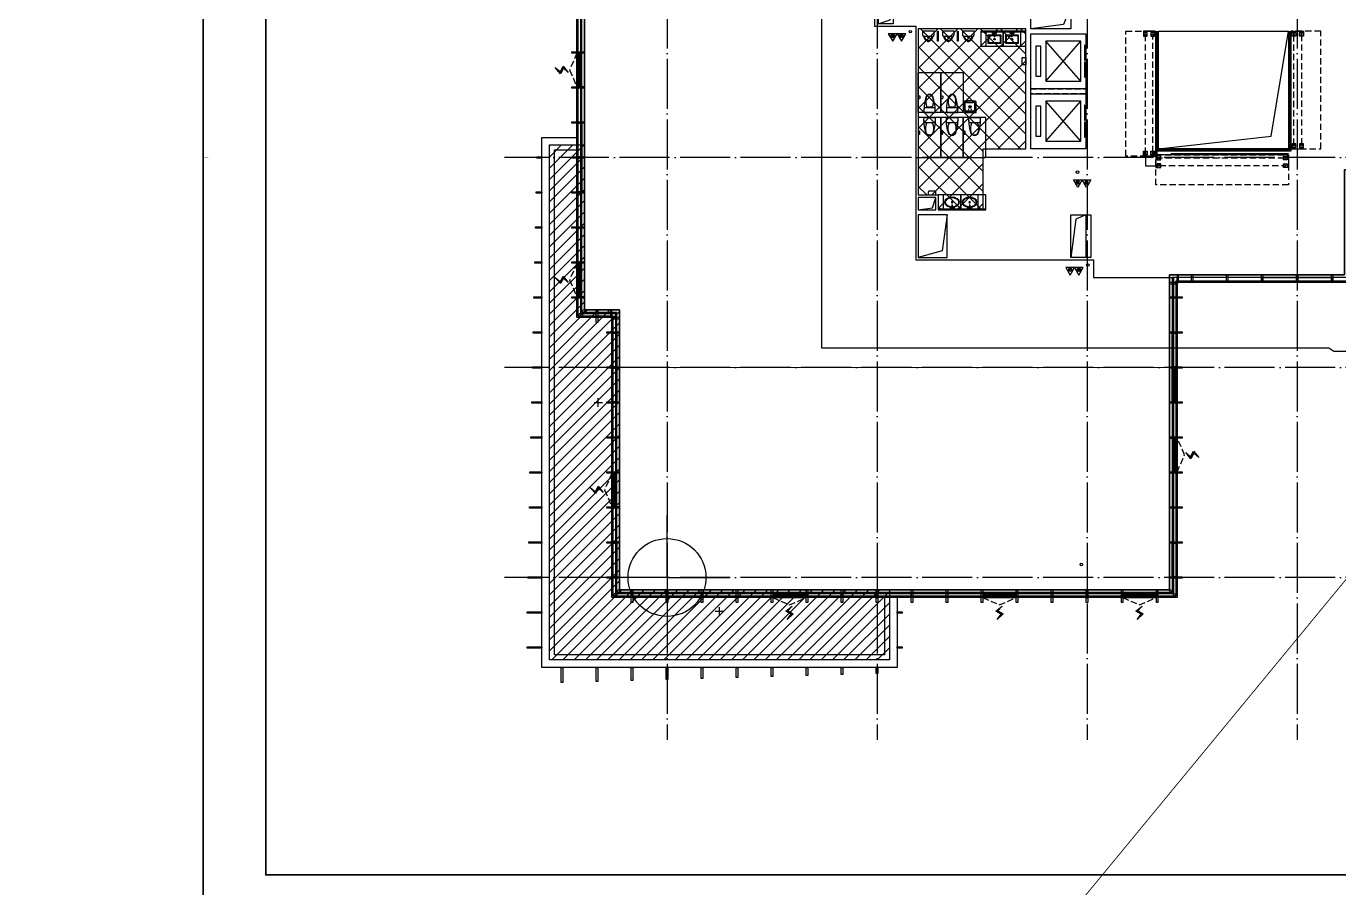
# Model space of a CAD drawing. Extents: x -292644 to 830497, y -12918 to 491457.
# Drawn here: x 86131 to 138622, y 165789 to 200250 of the extents above; entities that cross this region are included whole.
import ezdxf
from ezdxf.xclip import XClip

# ---------------------------------------------------------------- set-up
doc = ezdxf.new("R2010")
doc.units = 0
doc.header["$LTSCALE"] = 1000
doc.header["$MEASUREMENT"] = 0
for name, pattern in [('104-10 轴网$0$DOTE', [2.42, 2, -0.2, 0.02, -0.2]), ('8#楼幕墙$0$109-34 轴网$0$L1$0$$AUDIT_BAD_LTYPE1', [0]), ('8#楼幕墙$0$DASH', [0.35, 0.25, -0.1]), ('CENTER2', [1.125, 0.75, -0.125, 0.125, -0.125]), ('X-104 8#10#平面_t3$0$109-34 轴网$0$L1$0$$AUDIT_BAD_LTYPE1', [0]), ('X-104 8#10#平面_t3$0$CACHE', [0.375, 0.25, -0.125]), ('X-104 8#10#平面_t3$0$DASH', [0.35, 0.25, -0.1])]:
    doc.linetypes.add(name, pattern=pattern)
doc.layers.get('0').update_dxf_attribs({"linetype": 'CONTINUOUS'})
doc.layers.get('Defpoints').update_dxf_attribs({"linetype": 'CONTINUOUS'})
for name, color, linetype in [('104-10 轴网$0$A_AXIS-轴线', 36, '104-10 轴网$0$DOTE'), ('8#楼幕墙$0$04-电动窗', 1, 'CONTINUOUS'), ('8#楼幕墙$0$A-C_玻璃幕墙', 140, 'CONTINUOUS'), ('8#楼幕墙$0$A-O_屋面', 201, 'CONTINUOUS'), ('8#楼幕墙$0$A-TECH_结构', 21, 'CONTINUOUS'), ('WIRE-消防广播', 2, 'CENTER2'), ('X-104 8#10#平面_t3$0$A-E_栏杆', 232, 'CONTINUOUS'), ('X-104 8#10#平面_t3$0$A-E_电梯', 171, 'CONTINUOUS'), ('X-104 8#10#平面_t3$0$A-FC', 242, 'X-104 8#10#平面_t3$0$CACHE'), ('X-104 8#10#平面_t3$0$A-I_卫-洁具', 241, 'CONTINUOUS'), ('X-104 8#10#平面_t3$0$A-O_分水线', 127, 'CONTINUOUS'), ('X-104 8#10#平面_t3$0$A-O_屋面', 201, 'CONTINUOUS'), ('X-104 8#10#平面_t3$0$A-SUR_看线', 231, 'CONTINUOUS'), ('X-104 8#10#平面_t3$0$A-TECH_结构', 21, 'CONTINUOUS'), ('X-104 8#10#平面_t3$0$A_STR-砌块墙', 121, 'CONTINUOUS'), ('X-104 8#10#平面_t3$0$水-消火栓', 41, 'CONTINUOUS')]:
    doc.layers.add(name, color=color, linetype=linetype)
doc.layers.add('8#楼幕墙$0$04-不打印_辅助线', color=165, linetype='CONTINUOUS', plot=False)
doc.layers.add('X-104 8#10#平面_t3$0$04-不打印_辅助线', color=165, linetype='CONTINUOUS', plot=False)
doc.layers.add('X-104 8#10#平面_t3$0$000套内', color=226, linetype='CONTINUOUS', lineweight=30, plot=False)
doc.layers.get('X-104 8#10#平面_t3$0$A-O_分水线').off()

# ---------------------------------------------------------------- blocks, each defined once
blk = doc.blocks.new('104-10 轴网')
at = {"layer": '104-10 轴网$0$A_AXIS-轴线', "linetype": '104-10 轴网$0$DOTE'}
for p, q in [((120430, 40100), (120430, -6500)), ((128830, 40100), (128830, -6500)), ((137230, 40100), (137230, -6500)), ((145630, 40100), (145630, -6500)), ((168930, 16800), (113930, 16800)), ((168930, 8400), (113930, 8400)), ((168930, 0), (113930, 0))]:
    blk.add_line(p, q, dxfattribs=at)
at = {"layer": 'Defpoints'}
blk.add_lwpolyline([(104380, 45500), (178480, 45500), (178480, -11900), (104380, -11900)], close=True, dxfattribs=at)
blk = doc.blocks.new('图框-A1')
for points, const_width in [([(0, 0), (841, 0), (841, 594), (0, 594)], 0.05), ([(766, 584), (25, 584), (25, 10), (766, 10)], 0.5)]:
    blk.add_lwpolyline(points, close=True, dxfattribs=dict(const_width=const_width))
at = {"const_width": 0.05}
blk.add_lwpolyline([(0, 297), (2, 297)], dxfattribs=at)
blk = doc.blocks.new('X-104 8#10#平面_t3$0$meae')
for p, q in [((-215, 0), (-244, 0)), ((-210, 5), (-210, 33)), ((-177, 0), (-205, 0)), ((-100, 8), (22, 14)), ((-100, -8), (-100, 8)), ((22, -14), (22, 14)), ((-210, -32), (-210, -5)), ((-100, -8), (22, -14))]:
    blk.add_line(p, q)
at = {"const_width": 0.84}
blk.add_lwpolyline([(-210, 0, -1), (-210, 0, -1)], format="xyb", close=True, dxfattribs=at)
for points in [[(17, 81), (40, 81), (40, 51), (17, 51)], [(22, 21), (40, 21), (40, -21), (22, -21)], [(17, -81), (40, -81), (40, -51), (17, -51)]]:
    blk.add_lwpolyline(points, close=True)
blk.add_circle((-210, 0), 25.2)
blk.add_ellipse((-210, 0), major_axis=(0, -297), ratio=0.673766)
at = {"color": 8}
blk.add_open_spline([(-210, -272), (-202, -272), (-193, -271), (-177, -267), (-168, -264), (-152, -256), (-144, -251), (-128, -240), (-120, -233), (-105, -217), (-98, -208), (-85, -189), (-78, -179), (-67, -156), (-62, -144), (-53, -119), (-49, -106), (-42, -79), (-40, -65), (-36, -37), (-35, -23), (-35, 6), (-35, 21), (-38, 49), (-40, 63), (-45, 91), (-48, 104), (-56, 130), (-61, 143), (-72, 166), (-77, 177), (-90, 198), (-97, 207), (-111, 224), (-119, 232), (-135, 245), (-143, 251), (-159, 260), (-167, 264), (-184, 269), (-192, 271), (-209, 272), (-217, 272), (-234, 270), (-242, 267), (-259, 261), (-267, 257), (-283, 247), (-291, 241), (-307, 226), (-314, 218), (-328, 200), (-335, 190), (-347, 169), (-352, 158), (-362, 133), (-367, 121), (-374, 94), (-377, 81), (-382, 53), (-383, 39), (-385, 10), (-385, -4), (-384, -33), (-383, -47), (-378, -75), (-375, -89), (-368, -116), (-364, -129), (-355, -153), (-349, -165), (-337, -186), (-331, -196), (-317, -215), (-310, -223), (-294, -238), (-287, -244), (-270, -255), (-262, -260), (-246, -266), (-237, -269), (-223, -271), (-216, -272), (-210, -272)], degree=3, knots=[0, 0, 0, 0, 0.154173, 0.154173, 0.308346, 0.308346, 0.462518, 0.462518, 0.616691, 0.616691, 0.770864, 0.770864, 0.925037, 0.925037, 1.07921, 1.07921, 1.233382, 1.233382, 1.387555, 1.387555, 1.541728, 1.541728, 1.695901, 1.695901, 1.850074, 1.850074, 2.004247, 2.004247, 2.158419, 2.158419, 2.312592, 2.312592, 2.466765, 2.466765, 2.620938, 2.620938, 2.775111, 2.775111, 2.929283, 2.929283, 3.083456, 3.083456, 3.237629, 3.237629, 3.391802, 3.391802, 3.545975, 3.545975, 3.700147, 3.700147, 3.85432, 3.85432, 4.008493, 4.008493, 4.162666, 4.162666, 4.316839, 4.316839, 4.471011, 4.471011, 4.625184, 4.625184, 4.779357, 4.779357, 4.93353, 4.93353, 5.087703, 5.087703, 5.241876, 5.241876, 5.396048, 5.396048, 5.550221, 5.550221, 5.704394, 5.704394, 5.858567, 5.858567, 6.01274, 6.01274, 6.166912, 6.166912, 6.283185, 6.283185, 6.283185, 6.283185], dxfattribs=at)
at = {"layer": 'X-104 8#10#平面_t3$0$04-不打印_辅助线'}
blk.add_lwpolyline([(-500, -350), (-500, 350), (100, 350), (100, -350)], close=True, dxfattribs=at)
blk = doc.blocks.new('X-104 8#10#平面_t3$0$A-toilet-F2$0$A-toilet-F3$0$$plan$00000388')
for p, q in [((-212, 108), (-212, -108)), ((-202, -210), (-202, 210)), ((0, -221), (0, 221))]:
    blk.add_line(p, q)
blk.add_lwpolyline([(-202, -210), (-152, -221), (-102, -226), (-50, -226), (0, -221)])
for centre, radius, start, end in [((-595, 0), 129, 159.5476, 200.4524), ((-562, -12), 164, 107.2477, 159.5476), ((-580, 0), 129, 136.8543, 223.1457), ((-556, -23), 163, 104.7786, 136.8543), ((-71, -1597), 1823, 91.2224, 107.2477), ((-443, -448), 602, 67.3737, 104.7786), ((-76, -236), 463, 97.7399, 105.822), ((-76, -236), 463, 80.5377, 97.7399), ((-562, 12), 164, 200.4524, 252.7523), ((-556, 23), 163, 223.1457, 255.2214), ((-71, 1597), 1823, 252.7523, 268.7776), ((-443, 448), 602, 255.2214, 292.6263)]:
    blk.add_arc(centre, radius, start, end)
blk = doc.blocks.new('X-104 8#10#平面_t3$0$hgfasg')
at = {"layer": 'X-104 8#10#平面_t3$0$04-不打印_辅助线'}
blk.add_lwpolyline([(-450, 1600), (450, 1600), (450, 0), (-450, 0)], close=True, dxfattribs=at)
at = {"rotation": 270}
blk.add_blockref('X-104 8#10#平面_t3$0$A-toilet-F2$0$A-toilet-F3$0$$plan$00000388', (0, 0), dxfattribs=at)
blk = doc.blocks.new('X-104 8#10#平面_t3$0$hgfd')
at = {"color": 8}
for p, q in [((-38, 228), (39, 228)), ((0, 267), (0, 190))]:
    blk.add_line(p, q, dxfattribs=at)
for points in [[(250, 0), (-250, 0), (-250, 406, -0.414214), (-200, 456), (-120, 456), (-120, 466), (120, 466), (120, 456), (200, 456, -0.414214), (250, 406)], [(250, 0), (-250, 0), (-250, 25, -0.414214), (-225, 50), (225, 50, -0.414214), (250, 25)], [(175, 50), (-175, 50, -0.414214), (-200, 75), (-200, 381, -0.414214), (-175, 406), (175, 406, -0.414214), (200, 381), (200, 75, -0.414214)]]:
    blk.add_lwpolyline(points, format="xyb", close=True)
blk.add_lwpolyline([(120, 456), (200, 456, -0.414214), (250, 406), (250, 0), (-250, 0), (-250, 406, -0.414214), (-200, 456), (-120, 456)], format="xyb")
blk.add_lwpolyline([(150, 70), (-150, 70, -0.414214), (-200, 120), (-200, 356, -0.414214), (-150, 406), (150, 406, -0.414214), (200, 356), (200, 120, -0.414214)], format="xyb", close=True, dxfattribs=at)
blk.add_lwpolyline([(120, 406), (-120, 406), (-120, 466), (120, 466)], close=True)
for centre, radius in [((-50, 228), 10), ((-50, 128), 10), ((0, 228), 35), ((50, 228), 10), ((50, 128), 10)]:
    blk.add_circle(centre, radius)
blk.add_circle((0, 228), 25, dxfattribs=at)
blk = doc.blocks.new('X-104 8#10#平面_t3$0$卫生间')
at = {"layer": 'X-104 8#10#平面_t3$0$A-I_卫-洁具', "ltscale": 0.1}
blk.add_lwpolyline([(29250, 18300), (31150, 18300), (31150, 18900), (29250, 18900)], close=True, dxfattribs=at)
blk.add_lwpolyline([(29250, 18900), (29250, 18870), (31150, 18870), (31150, 18900)], dxfattribs=at)
for points in [[(31550, 18300), (31250, 18300), (31250, 18180, 0.414214), (31280, 18150), (31520, 18150, 0.414214), (31550, 18180)], [(27650, 12800), (27650, 13100), (27770, 13100, -0.414214), (27800, 13070), (27800, 12830, -0.414214), (27770, 12800)]]:
    blk.add_lwpolyline(points, format="xyb", close=True, dxfattribs=at)
at = {"layer": 'X-104 8#10#平面_t3$0$A-I_卫-洁具'}
for points in [[(30075, 15852), (30075, 15772, 0.414214), (30095, 15752), (30135, 15752), (30135, 15872), (30095, 15872, 0.414214)], [(30975, 15852), (30975, 15772, 0.414214), (30995, 15752), (31035, 15752), (31035, 15872), (30995, 15872, 0.414214)], [(31890, 15852), (31890, 15772, 0.414214), (31910, 15752), (31950, 15752), (31950, 15872), (31910, 15872, 0.414214)], [(30975, 14348), (30975, 14428, -0.414214), (30995, 14448), (31035, 14448), (31035, 14328), (30995, 14328, -0.414214)], [(31890, 14348), (31890, 14428, -0.414214), (31910, 14448), (31950, 14448), (31950, 14328), (31910, 14328, -0.414214)]]:
    blk.add_lwpolyline(points, format="xyb", close=True, dxfattribs=at)
at = {"layer": 'X-104 8#10#平面_t3$0$A-I_卫-洁具', "ltscale": 0.1, "xscale": -1}
for name, p, rotation in [('X-104 8#10#平面_t3$0$meae', (29900, 18800), 270), ('X-104 8#10#平面_t3$0$meae', (30600, 18800), 270), ('X-104 8#10#平面_t3$0$hgfd', (29885, 15000), 180)]:
    blk.add_blockref(name, p, dxfattribs=dict(at, rotation=rotation))
for p in [(29700, 15200), (30600, 15200), (31500, 15200)]:
    blk.add_blockref('X-104 8#10#平面_t3$0$hgfasg', p, dxfattribs=at)
at = {"layer": 'X-104 8#10#平面_t3$0$A-I_卫-洁具', "ltscale": 0.1, "rotation": 180}
for p in [(30600, 15000), (31500, 15000)]:
    blk.add_blockref('X-104 8#10#平面_t3$0$hgfasg', p, dxfattribs=at)
blk = doc.blocks.new('X-104 8#10#平面_t3$0$dfsdgf')
at = {"layer": 'X-104 8#10#平面_t3$0$A-E_栏杆'}
for points in [[(250, -5050), (250, -250), (5650, -250), (5650, -5050)], [(300, -5050), (300, -300), (5600, -300), (5600, -5050)]]:
    blk.add_lwpolyline(points, dxfattribs=at)
blk = doc.blocks.new('X-104 8#10#平面_t3$0$fdhggh')
at = {"layer": 'X-104 8#10#平面_t3$0$04-不打印_辅助线', "linetype": 'X-104 8#10#平面_t3$0$109-34 轴网$0$L1$0$$AUDIT_BAD_LTYPE1'}
h = blk.add_hatch(dxfattribs=at)
h.set_pattern_fill('多孔材料', color=256, scale=200)
h.set_pattern_definition([(45, (-111356.95, 178200), (-400.0004, 400.0004), []), (135, (-111356.95, 178200), (-400.0004, -400.0004), [])])
h.paths.add_polyline_path([(14350, 200150), (10050, 200150), (10050, 193500), (10850, 193500), (10850, 192900), (12650, 192900), (12650, 195350), (14350, 195350)])
h = blk.add_hatch(dxfattribs=at)
h.set_pattern_fill('ANSI31', color=256, scale=200)
h.set_pattern_definition([(45, (-111756.95, 3e-10), (-224.5064, 224.5064), [])])
h.paths.add_polyline_path([(8900, 177700), (8900, 174900), (-4700, 174900), (-4700, 195500), (-3300, 195500), (-3300, 188900), (-1900, 188900), (-1900, 177700)])
for points in [[(14350, 200150), (10050, 200150), (10050, 193500), (10850, 193500), (10850, 192900), (12650, 192900), (12650, 195350), (14350, 195350), (14350, 200150)], [(8900, 177700), (8900, 174900), (-4700, 174900), (-4700, 195500), (-3300, 195500), (-3300, 188900), (-1900, 188900), (-1900, 177700), (8900, 177700)]]:
    blk.add_lwpolyline(points, close=True, dxfattribs=at)
at = {"layer": 'X-104 8#10#平面_t3$0$A-TECH_结构', "linetype": 'X-104 8#10#平面_t3$0$109-34 轴网$0$L1$0$$AUDIT_BAD_LTYPE1'}
for points in [[(27100, 194500), (42500, 194500), (42500, 216500), (24700, 216500), (24700, 215100), (13500, 215100), (13500, 208400), (13500, 208400), (13500, 203250), (8750, 203250), (8750, 206500), (8750, 206500), (8750, 206700), (-3300, 206700), (-3300, 188900), (-1900, 188900), (-1900, 177700), (20100, 177700), (20100, 190300), (27100, 190300)], [(19650, 200050), (24850, 200050), (24850, 195350), (19650, 195350)]]:
    blk.add_lwpolyline(points, close=True, dxfattribs=at)
blk = doc.blocks.new('A-电梯2222')
for p, q in [((-800, 200), (-800, 1600)), ((-800, 1600), (800, 1600)), ((800, 1600), (-800, 200)), ((800, 200), (-800, 1600)), ((-600, 1800), (-600, 2000)), ((-600, 2000), (600, 2000)), ((600, 1800), (-600, 1800)), ((600, 2000), (600, 1800)), ((800, 1600), (800, 200)), ((800, 200), (-800, 200))]:
    blk.add_line(p, q)
for points in [[(-1100, 0), (1100, 0), (1100, 2200), (-1100, 2200)], [(-643, 38), (-643, 59), (-43, 59), (-43, 38)], [(43, 38), (43, 59), (643, 59), (643, 38)]]:
    blk.add_lwpolyline(points, close=True)
blk = doc.blocks.new('X-104 8#10#平面_t3$0$jhat')
for p, q in [((-395, -250), (-395, 250)), ((-395, 250), (-45, 250)), ((-220, 32), (-220, 5)), ((-125, 8), (12, 14)), ((-125, 8), (-125, -8)), ((-45, 250), (-45, 12)), ((12, 14), (12, -14)), ((-45, -250), (-395, -250)), ((-225, 0), (-254, 0)), ((-220, -5), (-220, -33)), ((-187, 0), (-215, 0)), ((-125, -8), (12, -14)), ((-45, -12), (-45, -250))]:
    blk.add_line(p, q)
at = {"color": 8}
blk.add_lwpolyline([(-70, -11), (-70, -225), (-370, -225), (-370, 225), (-70, 225), (-70, 11)], dxfattribs=at)
at = {"ltscale": 1000, "const_width": 0.84}
blk.add_lwpolyline([(-220, 0, 1), (-220, 0, 1)], format="xyb", close=True, dxfattribs=at)
for points in [[(7, 81), (30, 81), (30, 51), (7, 51)], [(12, -21), (30, -21), (30, 21), (12, 21)], [(7, -81), (30, -81), (30, -51), (7, -51)]]:
    blk.add_lwpolyline(points, close=True)
blk.add_circle((-220, 0), 25.2)
at = {"layer": 'X-104 8#10#平面_t3$0$04-不打印_辅助线'}
blk.add_lwpolyline([(100, -350), (100, 350), (-500, 350), (-500, -350)], close=True, dxfattribs=at)
blk = doc.blocks.new('X-104 8#10#平面_t3$0$A-toilet-F2$0$A-toilet-F3$0$xb')
for p, q in [((-229, 152), (-229, 0)), ((-229, 0), (229, 0)), ((178, 203), (-178, 203)), ((229, 0), (229, 152))]:
    blk.add_line(p, q)
for centre, radius, start, end in [((-178, 152), 50.8, 90, 180), ((-6, 210), 172, 106.6069, 182.1211), ((-6, 210), 146, 87.8789, 182.1211), ((0, 343), 63.5, 1.0707, 178.9293), ((0, 203), 38.1, 0, 180), ((6, 210), 146, 357.8789, 92.1211), ((6, 210), 172, 357.8789, 73.3931), ((178, 152), 50.8, 0, 90)]:
    blk.add_arc(centre, radius, start, end)
blk = doc.blocks.new('X-104 8#10#平面_t3$0$8#核心筒')
at = {"layer": 'X-104 8#10#平面_t3$0$A-I_卫-洁具', "ltscale": 0.1}
for points in [[(10820, 21850), (10850, 21850), (10850, 21450), (10820, 21450)], [(11620, 21850), (11650, 21850), (11650, 21450), (11620, 21450)], [(14350, 21850), (12550, 21850), (12550, 21250), (14350, 21250)]]:
    blk.add_lwpolyline(points, close=True, dxfattribs=at)
blk.add_lwpolyline([(12550, 21850), (12550, 21820), (14350, 21820), (14350, 21850)], dxfattribs=at)
at = {"layer": 'X-104 8#10#平面_t3$0$A-TECH_结构', "linetype": 'X-104 8#10#平面_t3$0$DASH'}
blk.add_lwpolyline([(14550, 19550), (16750, 19550), (16750, 19350), (14550, 19350)], close=True, dxfattribs=at)
at = {"layer": 'X-104 8#10#平面_t3$0$A-E_电梯', "xscale": -1, "rotation": 90}
for p in [(16750, 20650), (16750, 18250)]:
    blk.add_blockref('A-电梯2222', p, dxfattribs=at)
at = {"layer": 'X-104 8#10#平面_t3$0$A-I_卫-洁具', "ltscale": 0.1}
for name, p, rotation in [('X-104 8#10#平面_t3$0$A-toilet-F2$0$A-toilet-F3$0$xb', (10450, 21850), 180), ('X-104 8#10#平面_t3$0$A-toilet-F2$0$A-toilet-F3$0$xb', (11250, 21850), 180), ('X-104 8#10#平面_t3$0$A-toilet-F2$0$A-toilet-F3$0$xb', (12050, 21850), 180), ('X-104 8#10#平面_t3$0$jhat', (13100, 21750), 90), ('X-104 8#10#平面_t3$0$jhat', (13800, 21750), 90)]:
    blk.add_blockref(name, p, dxfattribs=dict(at, rotation=rotation))
blk = doc.blocks.new('X-104 8#10#平面_t3$0$fdsgdfh')
at = {"layer": 'X-104 8#10#平面_t3$0$A-TECH_结构', "linetype": 'X-104 8#10#平面_t3$0$109-34 轴网$0$L1$0$$AUDIT_BAD_LTYPE1'}
for points in [[(18850, 25250), (20254, 25389), (20350, 25950)], [(8450, 23450), (8450, 22150), (8921, 22309), (9050, 23450), (8450, 23450)], [(16150, 22850), (15854, 22126), (14550, 21950)], [(16750, 14500), (16349, 14335), (16150, 12800)]]:
    blk.add_lwpolyline(points, dxfattribs=at)
for points in [[(20350, 25950), (18850, 25950), (18850, 25250), (20350, 25250)], [(8450, 24850), (9050, 24850), (9050, 23550), (8450, 23550)], [(8450, 23450), (9050, 23450), (9050, 22150), (8450, 22150)], [(14550, 22850), (16150, 22850), (16150, 21950), (14550, 21950)], [(10750, 15200), (10050, 15200), (10050, 14700), (10750, 14700)], [(11200, 14500), (10050, 14500), (10050, 12800), (11200, 12800)], [(16150, 14500), (16750, 14500), (16750, 12800), (16150, 12800)]]:
    blk.add_lwpolyline(points, close=True, dxfattribs=at)
at = {"layer": 'X-104 8#10#平面_t3$0$A-TECH_结构'}
for points in [[(8450, 23550), (8450, 24850), (9050, 24850), (8862, 23719)], [(24450, 23550), (24450, 24850), (25000, 24850), (24819, 23660)], [(24450, 24850), (25000, 24850), (25000, 23550), (24450, 23550)]]:
    blk.add_lwpolyline(points, close=True, dxfattribs=at)
for points in [[(10050, 14700), (10619, 14783), (10750, 15200)], [(11200, 14500), (11005, 13062), (10050, 12800)]]:
    blk.add_lwpolyline(points, dxfattribs=at)
blk = doc.blocks.new('104-8910 结构')
at = {"layer": 'Defpoints'}
blk.add_lwpolyline([(-19000, -118200), (61000, -118200), (61000, 41800), (-19000, 41800)], close=True, dxfattribs=at)
blk = doc.blocks.new('8#楼幕墙$0$2')
at = {"linetype": '8#楼幕墙$0$109-34 轴网$0$L1$0$$AUDIT_BAD_LTYPE1'}
for points in [[(-199772, 234016), (-199772, 236514)], [(-199772, 234016), (-202271, 234016)], [(-199772, 234016), (-199772, 231517)], [(-199772, 234016), (-197274, 234016)]]:
    blk.add_lwpolyline(points, dxfattribs=at)
blk.add_circle((-199772, 234016), 1557)
blk = doc.blocks.new('8#楼幕墙$0$ii')
blk.add_lwpolyline([(-1340, 0), (0, 0), (0, -150), (-1340, -150)], close=True)
blk = doc.blocks.new('8#楼幕墙$0$$TCHSYS$WIN2D')
for p, q in [((-0.5, 0.5), (0.5, 0.5)), ((-0.5, 0.5), (-0.5, -0.5)), ((0.5, 0.5), (0.5, -0.5)), ((0.5, 0.167), (-0.5, 0.167)), ((0.5, -0.167), (-0.5, -0.167)), ((-0.5, -0.5), (0.5, -0.5))]:
    blk.add_line(p, q)
blk = doc.blocks.new('8#楼幕墙$0$开启扇')
at = {"layer": '8#楼幕墙$0$04-电动窗'}
h = blk.add_hatch(color=1, dxfattribs=at)
h.dxf.hatch_style = 1
h.paths.add_polyline_path([(771, 399), (600, 588), (817, 705), (569, 925), (738, 715), (521, 598)])
at = {"linetype": '8#楼幕墙$0$DASH'}
blk.add_lwpolyline([(0, 50), (670, 350), (1340, 50)], dxfattribs=at)
at = {"layer": '8#楼幕墙$0$04-电动窗', "color": 1}
blk.add_lwpolyline([(771, 399), (600, 588), (817, 705), (569, 925), (738, 715), (521, 598), (771, 399)], close=True, dxfattribs=at)
at = {"xscale": -1340, "yscale": 300, "zscale": 1340, "rotation": 180}
blk.add_blockref('8#楼幕墙$0$$TCHSYS$WIN2D', (670, -100), dxfattribs=at)
blk = doc.blocks.new('8#楼幕墙$0$$WINLIB2D$00000039')
at = {"color": 0}
for points in [[(-0.5, 0.5), (-0.5, -0.5)], [(0.5, 0.5), (-0.5, 0.5)], [(0.5, -0.5), (0.5, 0.5)], [(-0.5, 0.167), (0.5, 0.167)], [(-0.452, -0.167), (-0.5, 0.084)], [(-0.384, -0.167), (-0.448, 0.167)], [(-0.316, -0.167), (-0.38, 0.167)], [(-0.248, -0.167), (-0.312, 0.167)], [(-0.18, -0.167), (-0.244, 0.167)], [(-0.112, -0.167), (-0.176, 0.167)], [(-0.044, -0.167), (-0.108, 0.167)], [(0.024, -0.167), (-0.04, 0.167)], [(0.092, -0.167), (0.028, 0.167)], [(0.16, -0.167), (0.096, 0.167)], [(0.228, -0.167), (0.164, 0.167)], [(0.296, -0.167), (0.232, 0.167)], [(0.364, -0.167), (0.3, 0.167)], [(0.432, -0.167), (0.368, 0.167)], [(0.5, -0.167), (0.436, 0.167)], [(-0.5, -0.167), (0.5, -0.167)], [(0.5, -0.5), (-0.5, -0.5)]]:
    blk.add_lwpolyline(points, dxfattribs=at)
blk = doc.blocks.new('8#楼幕墙$0$A$C13E80662')
for points in [[(150, 150), (150, 200), (0, 200), (0, 0), (150, 0)], [(150, 0), (200, 0), (200, 150), (150, 150)]]:
    blk.add_lwpolyline(points)
blk = doc.blocks.new('8#楼幕墙')
at = {"layer": '8#楼幕墙$0$04-不打印_辅助线'}
blk.add_lwpolyline([(-18550, 165300), (65550, 165300), (65550, 224700), (-18550, 224700)], close=True, dxfattribs=at)
at = {"layer": '8#楼幕墙$0$A-C_玻璃幕墙'}
for points in [[(7600, 207000), (7600, 208400), (13200, 208400), (13200, 215400), (24400, 215400), (24400, 216800), (42800, 216800), (42800, 194200), (27400, 194200), (27400, 190000), (20400, 190000), (20400, 177400), (-2200, 177400), (-2200, 188600), (-3600, 188600), (-3600, 207000)], [(7650, 206950), (7650, 208350), (13250, 208350), (13250, 215350), (24450, 215350), (24450, 216750), (42750, 216750), (42750, 194250), (27350, 194250), (27350, 190050), (20350, 190050), (20350, 177450), (-2150, 177450), (-2150, 188650), (-3550, 188650), (-3550, 206950)], [(7800, 206800), (7800, 208200), (13400, 208200), (13400, 215200), (24600, 215200), (24600, 216600), (42600, 216600), (42600, 194400), (27200, 194400), (27200, 190200), (20200, 190200), (20200, 177600), (-2000, 177600), (-2000, 188800), (-3400, 188800), (-3400, 206800)], [(-3800, 199170), (-3800, 199230), (-3300, 199230), (-3300, 199170)], [(-3800, 197770), (-3800, 197830), (-3300, 197830), (-3300, 197770)], [(-3800, 196370), (-3800, 196430), (-3300, 196430), (-3300, 196370)], [(-5200, 194970), (-5200, 195030), (-5000, 195030), (-5000, 194970)], [(-3800, 194970), (-3800, 195030), (-3300, 195030), (-3300, 194970)], [(-5230, 193570), (-5230, 193630), (-5000, 193630), (-5000, 193570)], [(-3800, 193570), (-3800, 193630), (-3300, 193630), (-3300, 193570)], [(-5260, 192170), (-5260, 192230), (-5000, 192230), (-5000, 192170)], [(-3800, 192170), (-3800, 192230), (-3300, 192230), (-3300, 192170)], [(-5290, 190770), (-5290, 190830), (-5000, 190830), (-5000, 190770)], [(-3800, 190770), (-3800, 190830), (-3300, 190830), (-3300, 190770)], [(20400, 190000), (20460, 190000), (20460, 190300), (20400, 190300)], [(20970, 190300), (21030, 190300), (21030, 190000), (20970, 190000)], [(22370, 190300), (22430, 190300), (22430, 190000), (22370, 190000)], [(23770, 190300), (23830, 190300), (23830, 190000), (23770, 190000)], [(25170, 190300), (25230, 190300), (25230, 190000), (25170, 190000)], [(26570, 190300), (26630, 190300), (26630, 190000), (26570, 190000)], [(20400, 189940), (20400, 190000), (20100, 190000), (20100, 189940)], [(-5320, 189370), (-5320, 189430), (-5000, 189430), (-5000, 189370)], [(-3800, 189370), (-3800, 189430), (-3300, 189430), (-3300, 189370)], [(20100, 189370), (20100, 189430), (20600, 189430), (20600, 189370)], [(-3279, 188879), (-3321, 188921), (-3550, 188692), (-3508, 188650)], [(-2770, 188400), (-2830, 188400), (-2830, 188900), (-2770, 188900)], [(-2260, 188600), (-2200, 188600), (-2200, 188900), (-2260, 188900)], [(-2200, 188600), (-2200, 188540), (-1900, 188540), (-1900, 188600)], [(-5350, 187970), (-5350, 188030), (-5000, 188030), (-5000, 187970)], [(-2400, 187970), (-2400, 188030), (-1900, 188030), (-1900, 187970)], [(20100, 187970), (20100, 188030), (20600, 188030), (20600, 187970)], [(-5380, 186570), (-5380, 186630), (-5000, 186630), (-5000, 186570)], [(-2400, 186570), (-2400, 186630), (-1900, 186630), (-1900, 186570)], [(20100, 186570), (20100, 186630), (20600, 186630), (20600, 186570)], [(-5410, 185170), (-5410, 185230), (-5000, 185230), (-5000, 185170)], [(-2400, 185170), (-2400, 185230), (-1900, 185230), (-1900, 185170)], [(20100, 185170), (20100, 185230), (20600, 185230), (20600, 185170)], [(-5440, 183770), (-5440, 183830), (-5000, 183830), (-5000, 183770)], [(-2400, 183770), (-2400, 183830), (-1900, 183830), (-1900, 183770)], [(20100, 183770), (20100, 183830), (20600, 183830), (20600, 183770)], [(-5480, 182370), (-5480, 182430), (-5000, 182430), (-5000, 182370)], [(-2400, 182370), (-2400, 182430), (-1900, 182430), (-1900, 182370)], [(20100, 182370), (20100, 182430), (20600, 182430), (20600, 182370)], [(-5500, 180970), (-5500, 181030), (-5000, 181030), (-5000, 180970)], [(-2400, 180970), (-2400, 181030), (-1900, 181030), (-1900, 180970)], [(20100, 180970), (20100, 181030), (20600, 181030), (20600, 180970)], [(-5530, 179570), (-5530, 179630), (-5000, 179630), (-5000, 179570)], [(-2400, 179570), (-2400, 179630), (-1900, 179630), (-1900, 179570)], [(20100, 179570), (20100, 179630), (20600, 179630), (20600, 179570)], [(-5560, 178170), (-5560, 178230), (-5000, 178230), (-5000, 178170)], [(-2400, 178170), (-2400, 178230), (-1900, 178230), (-1900, 178170)], [(20100, 178170), (20100, 178230), (20600, 178230), (20600, 178170)], [(-1879, 177679), (-1921, 177721), (-2150, 177492), (-2108, 177450)], [(-1370, 177200), (-1430, 177200), (-1430, 177700), (-1370, 177700)], [(30, 177200), (-30, 177200), (-30, 177700), (30, 177700)], [(1430, 177200), (1370, 177200), (1370, 177700), (1430, 177700)], [(2830, 177200), (2770, 177200), (2770, 177700), (2830, 177700)], [(4230, 177200), (4170, 177200), (4170, 177700), (4230, 177700)], [(5630, 177200), (5570, 177200), (5570, 177700), (5630, 177700)], [(7030, 177200), (6970, 177200), (6970, 177700), (7030, 177700)], [(8430, 177200), (8370, 177200), (8370, 177700), (8430, 177700)], [(9830, 177200), (9770, 177200), (9770, 177700), (9830, 177700)], [(11230, 177200), (11170, 177200), (11170, 177700), (11230, 177700)], [(12630, 177200), (12570, 177200), (12570, 177700), (12630, 177700)], [(14030, 177200), (13970, 177200), (13970, 177700), (14030, 177700)], [(15430, 177200), (15370, 177200), (15370, 177700), (15430, 177700)], [(16830, 177200), (16770, 177200), (16770, 177700), (16830, 177700)], [(18230, 177200), (18170, 177200), (18170, 177700), (18230, 177700)], [(19630, 177200), (19570, 177200), (19570, 177700), (19630, 177700)], [(20350, 177493), (20307, 177450), (20079, 177679), (20121, 177721)], [(-5590, 176770), (-5590, 176830), (-5000, 176830), (-5000, 176770)], [(9400, 176830), (9400, 176770), (9200, 176770), (9200, 176830)], [(-5590, 175370), (-5590, 175430), (-5000, 175430), (-5000, 175370)], [(9400, 175430), (9400, 175370), (9200, 175370), (9200, 175430)], [(-4170, 174000), (-4230, 174000), (-4230, 174600), (-4170, 174600)], [(-2770, 174040), (-2830, 174040), (-2830, 174600), (-2770, 174600)], [(-1370, 174080), (-1430, 174080), (-1430, 174600), (-1370, 174600)], [(30, 174120), (-30, 174120), (-30, 174600), (30, 174600)], [(1430, 174160), (1370, 174160), (1370, 174600), (1430, 174600)], [(2830, 174200), (2770, 174200), (2770, 174600), (2830, 174600)], [(4230, 174240), (4170, 174240), (4170, 174600), (4230, 174600)], [(5630, 174280), (5570, 174280), (5570, 174600), (5630, 174600)], [(7030, 174320), (6970, 174320), (6970, 174600), (7030, 174600)], [(8430, 174360), (8370, 174360), (8370, 174600), (8430, 174600)]]:
    blk.add_lwpolyline(points, close=True, dxfattribs=at)
at = {"layer": '8#楼幕墙$0$A-O_屋面'}
for points in [[(9200, 177400), (9200, 174600), (-5000, 174600), (-5000, 195800), (-3600, 195800)], [(8900, 177400), (8900, 174900), (-4700, 174900), (-4700, 195500), (-3600, 195500)], [(8700, 177400), (8700, 175100), (-4500, 175100), (-4500, 195300), (-3600, 195300)]]:
    blk.add_lwpolyline(points, dxfattribs=at)
at = {"layer": '8#楼幕墙$0$A-TECH_结构'}
blk.add_lwpolyline([(7900, 206700), (7900, 208100), (13500, 208100), (13500, 215100), (24700, 215100), (24700, 216500), (42500, 216500), (42500, 194500), (27100, 194500), (27100, 190300), (20100, 190300), (20100, 177700), (-1900, 177700), (-1900, 188900), (-3300, 188900), (-3300, 206700)], close=True, dxfattribs=at)
at = {"layer": '8#楼幕墙$0$04-不打印_辅助线', "rotation": 180}
blk.add_blockref('8#楼幕墙$0$2', (-199772, 412216), dxfattribs=at)
at = {"layer": '8#楼幕墙$0$A-C_玻璃幕墙', "linetype": '8#楼幕墙$0$109-34 轴网$0$L1$0$$AUDIT_BAD_LTYPE1', "xscale": -1}
for p, rotation in [((-3550, 199170), 90), ((-3550, 190770), 90), ((20350, 182430), 270), ((-2150, 182370), 90), ((4230, 177450), 180), ((12630, 177450), 180), ((18230, 177450), 180)]:
    blk.add_blockref('8#楼幕墙$0$开启扇', p, dxfattribs=dict(at, rotation=rotation))
at = {"layer": '8#楼幕墙$0$A-C_玻璃幕墙'}
for name, p, rotation in [('8#楼幕墙$0$ii', (-3550, 196370), 90), ('8#楼幕墙$0$ii', (-3550, 194970), 90), ('8#楼幕墙$0$A$C13E80662', (20200, 190200), 270), ('8#楼幕墙$0$ii', (23830, 190050), 180), ('8#楼幕墙$0$ii', (25230, 190050), 180), ('8#楼幕墙$0$A$C13E80662', (-2000, 188800), 180), ('8#楼幕墙$0$ii', (-2150, 187970), 90), ('8#楼幕墙$0$ii', (20350, 186630), 270), ('8#楼幕墙$0$ii', (-2150, 186570), 90), ('8#楼幕墙$0$ii', (-2150, 179570), 90), ('8#楼幕墙$0$ii', (20350, 178230), 270), ('8#楼幕墙$0$ii', (-1370, 177450), 180), ('8#楼幕墙$0$ii', (30, 177450), 180), ('8#楼幕墙$0$ii', (7030, 177450), 180), ('8#楼幕墙$0$ii', (8430, 177450), 180), ('8#楼幕墙$0$ii', (15430, 177450), 180), ('8#楼幕墙$0$ii', (16830, 177450), 180)]:
    blk.add_blockref(name, p, dxfattribs=dict(at, rotation=rotation))
at = {"layer": '8#楼幕墙$0$A-C_玻璃幕墙', "linetype": '8#楼幕墙$0$109-34 轴网$0$L1$0$$AUDIT_BAD_LTYPE1', "rotation": 270}
blk.add_blockref('8#楼幕墙$0$ii', (20350, 185230), dxfattribs=at)
at = {"layer": 'Defpoints', "color": 2, "linetype": '8#楼幕墙$0$109-34 轴网$0$L1$0$$AUDIT_BAD_LTYPE1', "xscale": 1340, "yscale": 300.0000000000001, "zscale": -1340, "rotation": 270}
blk.add_blockref('8#楼幕墙$0$$WINLIB2D$00000039', (20250, 185900), dxfattribs=at)
blk = doc.blocks.new('*U4522')
at = {"layer": 'X-104 8#10#平面_t3$0$A-E_栏杆'}
for points in [[(-5300, 50), (0, 50)], [(-5300, 0), (-600, 0)]]:
    blk.add_lwpolyline(points, dxfattribs=at)
at = {"layer": 'X-104 8#10#平面_t3$0$A-FC'}
for p, q in [((-150, 475), (-5135, 475)), ((-5135, 174), (-165, 174))]:
    blk.add_line(p, q, dxfattribs=at)
blk.add_lwpolyline([(0, 50), (-5300, 50), (-5300, 1250), (0, 1250)], close=True, dxfattribs=at)
at = {"layer": 'X-104 8#10#平面_t3$0$A-FC', "ltscale": 1000}
for points in [[(-5250, 100), (-5250, 250), (-5100, 250), (-5100, 200), (-5200, 200), (-5200, 150), (-5100, 150), (-5100, 100), (-5300, 100), (-5300, 550), (-5100, 550), (-5100, 500), (-5200, 500), (-5200, 450), (-5100, 450), (-5100, 400), (-5250, 400), (-5250, 550)], [(-50, 100), (-50, 250), (-200, 250), (-200, 200), (-100, 200), (-100, 150), (-200, 150), (-200, 100), (0, 100), (0, 550), (-200, 550), (-200, 500), (-100, 500), (-100, 450), (-200, 450), (-200, 400), (-50, 400), (-50, 550)]]:
    blk.add_lwpolyline(points, dxfattribs=at)
blk = doc.blocks.new('*U4523')
at = {"layer": 'X-104 8#10#平面_t3$0$A-E_栏杆'}
for points in [[(-5000, 50), (0, 50)], [(-5000, 0), (-300, 0)]]:
    blk.add_lwpolyline(points, dxfattribs=at)
at = {"layer": 'X-104 8#10#平面_t3$0$A-FC'}
for p, q in [((-150, 475), (-4835, 475)), ((-4835, 174), (-165, 174))]:
    blk.add_line(p, q, dxfattribs=at)
blk.add_lwpolyline([(0, 50), (-5000, 50), (-5000, 1250), (0, 1250)], close=True, dxfattribs=at)
at = {"layer": 'X-104 8#10#平面_t3$0$A-FC', "ltscale": 1000}
for points in [[(-4950, 100), (-4950, 250), (-4800, 250), (-4800, 200), (-4900, 200), (-4900, 150), (-4800, 150), (-4800, 100), (-5000, 100), (-5000, 550), (-4800, 550), (-4800, 500), (-4900, 500), (-4900, 450), (-4800, 450), (-4800, 400), (-4950, 400), (-4950, 550)], [(-50, 100), (-50, 250), (-200, 250), (-200, 200), (-100, 200), (-100, 150), (-200, 150), (-200, 100), (0, 100), (0, 550), (-200, 550), (-200, 500), (-100, 500), (-100, 450), (-200, 450), (-200, 400), (-50, 400), (-50, 550)]]:
    blk.add_lwpolyline(points, dxfattribs=at)
blk = doc.blocks.new('*U4524')
at = {"layer": 'X-104 8#10#平面_t3$0$A-E_栏杆'}
for points in [[(-4700, 50), (0, 50)], [(-4700, 0), (0, 0)]]:
    blk.add_lwpolyline(points, dxfattribs=at)
at = {"layer": 'X-104 8#10#平面_t3$0$A-FC'}
for p, q in [((-150, 475), (-4535, 475)), ((-4535, 174), (-165, 174))]:
    blk.add_line(p, q, dxfattribs=at)
blk.add_lwpolyline([(0, 50), (-4700, 50), (-4700, 1250), (0, 1250)], close=True, dxfattribs=at)
at = {"layer": 'X-104 8#10#平面_t3$0$A-FC', "ltscale": 1000}
for points in [[(-4650, 100), (-4650, 250), (-4500, 250), (-4500, 200), (-4600, 200), (-4600, 150), (-4500, 150), (-4500, 100), (-4700, 100), (-4700, 550), (-4500, 550), (-4500, 500), (-4600, 500), (-4600, 450), (-4500, 450), (-4500, 400), (-4650, 400), (-4650, 550)], [(-50, 100), (-50, 250), (-200, 250), (-200, 200), (-100, 200), (-100, 150), (-200, 150), (-200, 100), (0, 100), (0, 550), (-200, 550), (-200, 500), (-100, 500), (-100, 450), (-200, 450), (-200, 400), (-50, 400), (-50, 550)]]:
    blk.add_lwpolyline(points, dxfattribs=at)
blk = doc.blocks.new('X-104 8#10#平面_t3$0$dsrr')
at = {"layer": 'X-104 8#10#平面_t3$0$A-TECH_结构', "color": 2, "linetype": 'X-104 8#10#平面_t3$0$109-34 轴网$0$L1$0$$AUDIT_BAD_LTYPE1'}
blk.add_lwpolyline([(-6050, 50), (-5650, 50), (-5650, -350), (-6050, -350)], close=True, dxfattribs=at)
at = {"linetype": 'X-104 8#10#平面_t3$0$109-34 轴网$0$L1$0$$AUDIT_BAD_LTYPE1'}
for name, p, rotation in [('*U4523', (-5600, 5050), 90), ('*U4522', (-5650, 150), 179.9999999999999)]:
    blk.add_blockref(name, p, dxfattribs=dict(at, rotation=rotation))
at = {"linetype": 'X-104 8#10#平面_t3$0$109-34 轴网$0$L1$0$$AUDIT_BAD_LTYPE1', "xscale": -1, "rotation": 270}
blk.add_blockref('*U4524', (-300, 5050), dxfattribs=at)
blk = doc.blocks.new('X-104 8#10#平面_t3$0$jtkjuyriuy')
h = blk.add_hatch()
h.set_pattern_fill('ANSI31', color=8, scale=30, angle=45)
h.set_pattern_definition([(90, (0, 0), (-47.625, 1e-14), [])])
h.paths.add_polyline_path([(-138, 138), (138, 138), (138, -138), (-138, -138)])
for points in [[(-168, 168), (168, 168), (168, -168), (-168, -168)], [(-138, 138), (138, 138), (138, -138), (-138, -138)]]:
    blk.add_lwpolyline(points, close=True)
at = {"layer": 'X-104 8#10#平面_t3$0$04-不打印_辅助线'}
for p, q in [((-168, 0), (168, 0)), ((0, 168), (0, -168))]:
    blk.add_line(p, q, dxfattribs=at)
blk = doc.blocks.new('X-104 8#10#平面_t3$0$$TWTSYS$00000546')
h = blk.add_hatch()
h.set_pattern_fill('ANSI31', color=256, scale=200, style=0)
h.set_pattern_definition([(45, (-38543.802, -6670.83), (-17.67767, 17.67767), [])])
h.paths.add_polyline_path([(-65, 174), (65, 174), (65, 44), (-65, 44)])
for points in [[(0, 344), (-198, 0), (198, 0)], [(-65, 174), (65, 174), (65, 44), (-65, 44)]]:
    blk.add_lwpolyline(points, close=True)
blk = doc.blocks.new('X-104 8#10#平面_t3$0$A$C46662BA1')
at = {"layer": 'X-104 8#10#平面_t3$0$水-消火栓'}
for centre in [(121487, 200030), (128175, 194412), (128587, 190700), (128327, 178720)]:
    blk.add_circle(centre, 50, dxfattribs=at)
at = {"layer": 'X-104 8#10#平面_t3$0$水-消火栓', "yscale": 0.88, "zscale": 0.88}
for p, xscale, rotation in [((120782, 199950), 0.88, 179.9999999999992), ((121132, 199950), 0.88, 179.9999999999992), ((128182, 194100), -0.88, 179.9999999999999), ((128532, 194100), -0.88, 179.9999999999999), ((127882, 190600), 0.88, 179.9999999999992), ((128232, 190600), 0.88, 179.9999999999992)]:
    blk.add_blockref('X-104 8#10#平面_t3$0$$TWTSYS$00000546', p, dxfattribs=dict(at, xscale=xscale, rotation=rotation))
blk = doc.blocks.new('X-104 8#10#平面_t3')
at = {"linetype": 'X-104 8#10#平面_t3$0$109-34 轴网$0$L1$0$$AUDIT_BAD_LTYPE1'}
blk.add_lwpolyline([(177307, 224700), (177307, 165300), (93207, 165300), (93207, 224700)], close=True, dxfattribs=at)
at = {"layer": 'X-104 8#10#平面_t3$0$000套内'}
blk.add_lwpolyline([(108307, 188750), (108307, 190300), (108307, 195650), (108307, 195650), (108307, 206850), (120407, 206850), (120407, 203050), (120057, 203050), (120057, 200250), (121707, 200250), (121707, 190900), (128807, 190900), (128807, 190200), (132007, 190200), (132007, 177550), (120807, 177550), (120807, 177550), (109707, 177550), (109707, 188750), (108307, 188750)], dxfattribs=at)
at = {"layer": 'X-104 8#10#平面_t3$0$04-不打印_辅助线', "linetype": 'X-104 8#10#平面_t3$0$109-34 轴网$0$L1$0$$AUDIT_BAD_LTYPE1'}
blk.add_lwpolyline([(177307, 165300), (93207, 165300), (93207, 224700), (177307, 224700)], close=True, dxfattribs=at)
at = {"layer": 'X-104 8#10#平面_t3$0$A-O_屋面'}
for points in [[(120957, 177400), (120957, 174600), (106757, 174600), (106757, 195800), (108157, 195800)], [(120657, 177400), (120657, 174900), (107057, 174900), (107057, 195500), (108157, 195500)]]:
    blk.add_lwpolyline(points, dxfattribs=at)
at = {"layer": 'X-104 8#10#平面_t3$0$A-SUR_看线', "linetype": 'X-104 8#10#平面_t3$0$DASH', "ltscale": 2, "const_width": 30}
blk.add_lwpolyline([(131857, 186600), (109857, 186600)], dxfattribs=at)
at = {"layer": 'X-104 8#10#平面_t3$0$A-TECH_结构'}
blk.add_lwpolyline([(131407, 195350), (135917, 195856), (136607, 200050)], dxfattribs=at)
at = {"layer": 'X-104 8#10#平面_t3$0$A_STR-砌块墙', "linetype": 'X-104 8#10#平面_t3$0$109-34 轴网$0$L1$0$$AUDIT_BAD_LTYPE1'}
blk.add_lwpolyline([(127907, 192700), (128707, 192700), (128707, 191000), (127907, 191000)], close=True, dxfattribs=at)
at = {"linetype": 'X-104 8#10#平面_t3$0$109-34 轴网$0$L1$0$$AUDIT_BAD_LTYPE1'}
ref = blk.add_blockref('8#楼幕墙', (111757, 0), dxfattribs=at)
XClip(ref).set_block_clipping_path([(-18549.9999999995, -12899.9999999999), (65550.0000000003, 284100.0000000003)])
for name, p in [('X-104 8#10#平面_t3$0$fdhggh', (111757, 0)), ('X-104 8#10#平面_t3$0$fdsgdfh', (111757, 178200)), ('X-104 8#10#平面_t3$0$dsrr', (136957, 195000))]:
    blk.add_blockref(name, p, dxfattribs=at)
at = {"xscale": 100, "yscale": 100, "zscale": 100}
blk.add_blockref('图框-A1', (93207, 165300), dxfattribs=at)
at = {"linetype": 'X-104 8#10#平面_t3$0$109-34 轴网$0$L1$0$$AUDIT_BAD_LTYPE1'}
ref = blk.add_blockref('104-10 轴网', (-8673, 178200), dxfattribs=at)
XClip(ref).set_block_clipping_path([(104379.5977508624, -11900), (178479.5977508624, 45500)])
ref = blk.add_blockref('104-8910 结构', (153887, 105500), dxfattribs=dict(at, rotation=180))
XClip(ref).set_block_clipping_path([(-15919.9999999996, -118200.0000000001), (58180.0000000003, -60800.0000000001)])
ref = blk.add_blockref('X-104 8#10#平面_t3$0$8#核心筒', (111757, 178200), dxfattribs=at)
XClip(ref).set_block_clipping_path([(26471.7187019658, 9169.453796526), (6194.9440468605, 9169.453796526), (6194.9440468605, 24849.9999999996), (13199.3262579241, 24849.9999999996), (13199.3262579241, 28747.7665045839), (30949.3238688856, 28747.7665045839), (30949.3238688856, 9045.8814578944), (26672.8736034266, 9045.8814578944)])
at = {"linetype": 'X-104 8#10#平面_t3$0$109-34 轴网$0$L1$0$$AUDIT_BAD_LTYPE1', "rotation": 180}
for name, p in [('X-104 8#10#平面_t3$0$dfsdgf', (136957, 195000)), ('X-104 8#10#平面_t3$0$卫生间', (153757, 211800))]:
    blk.add_blockref(name, p, dxfattribs=at)
at = {"layer": 'X-104 8#10#平面_t3$0$A-O_分水线', "linetype": 'X-104 8#10#平面_t3$0$109-34 轴网$0$L1$0$$AUDIT_BAD_LTYPE1'}
blk.add_blockref('X-104 8#10#平面_t3$0$A$C46662BA1', (0, 0), dxfattribs=at)
at = {"layer": 'X-104 8#10#平面_t3$0$A-O_分水线', "xscale": -1, "rotation": 180}
for p in [(109007, 185200), (113857, 176850)]:
    blk.add_blockref('X-104 8#10#平面_t3$0$jtkjuyriuy', p, dxfattribs=at)

msp = doc.modelspace()

# ---------------------------------------------------------------- linework, layer by layer
at = {"layer": 'WIRE-消防广播', "linetype": 'CENTER2', "const_width": 35}
msp.add_lwpolyline([(-18550, -12900), (177307, 224700)], dxfattribs=at)

# ---------------------------------------------------------------- block references
msp.add_blockref('X-104 8#10#平面_t3', (0, 0))

doc.saveas('drawing.dxf')
